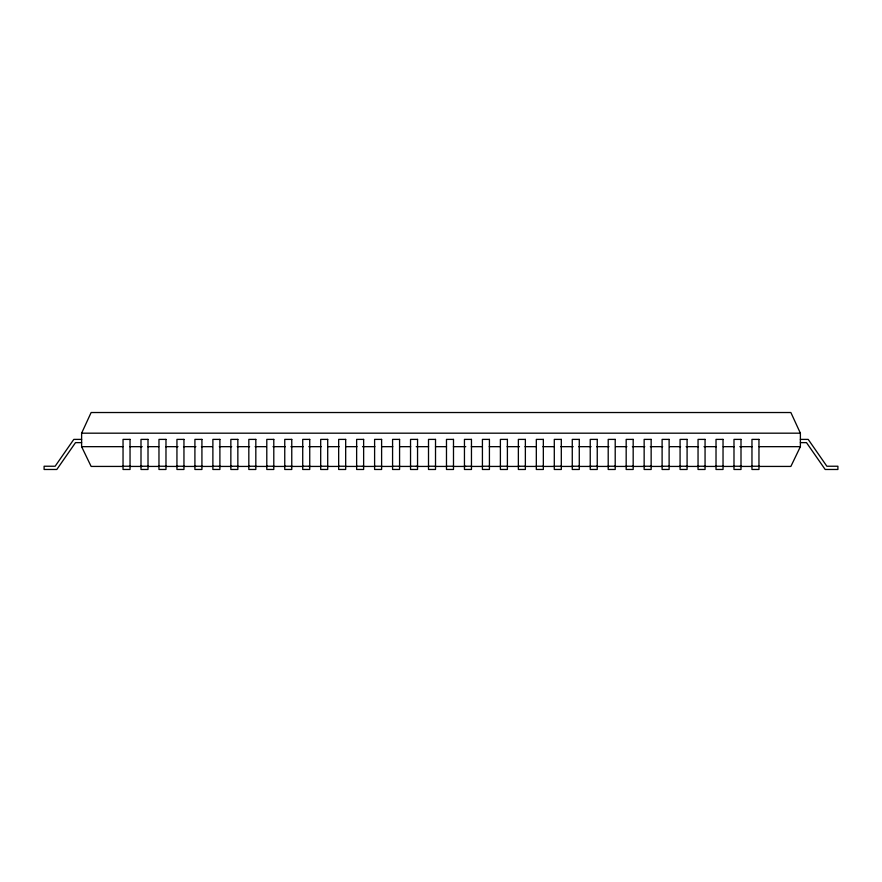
<?xml version="1.0" encoding="UTF-8"?>
<svg xmlns="http://www.w3.org/2000/svg" width="882" height="882" viewBox="0 0 882 882"><rect width="100%" height="100%" fill="white"/><g stroke="black" fill="none" stroke-linecap="round" stroke-linejoin="round"><path stroke-width="1.32" d="M122.819 466.435L91.133 466.435L81.618 446.667L81.618 433.183L91.133 412.522L790.867 412.522L800.382 433.183L800.382 446.667L790.867 466.435L759.182 466.435M81.618 433.183L800.382 433.183M81.618 439.39L73.812 439.39L55.136 466.236L44.1 466.236L44.1 469.478L56.823 469.478L75.51 442.632L81.618 442.632M800.382 439.39L808.188 439.39L826.864 466.236L837.9 466.236L837.9 469.478L825.177 469.478L806.49 442.632L800.382 442.632M81.618 446.667L122.929 446.667M129.808 446.667L142.2 446.667M147.713 446.667L158.727 446.667M165.607 446.667L177.999 446.667M183.511 446.667L195.903 446.667M201.416 446.667L212.43 446.667M219.309 446.667L231.701 446.667M237.214 446.667L249.606 446.667M255.107 446.667L266.132 446.667M273.012 446.667L285.404 446.667M290.917 446.667L303.309 446.667M308.81 446.667L321.202 446.667M328.093 446.667L339.107 446.667M345.987 446.667L357.012 446.667M362.513 446.667L374.905 446.667M381.796 446.667L392.81 446.667M399.689 446.667L410.703 446.667M416.216 446.667L428.608 446.667M435.488 446.667L446.512 446.667M453.392 446.667L465.784 446.667M471.297 446.667L482.311 446.667M489.19 446.667L500.204 446.667M507.095 446.667L519.487 446.667M524.988 446.667L536.013 446.667M542.893 446.667L553.907 446.667M560.798 446.667L573.19 446.667M578.691 446.667L591.083 446.667M596.596 446.667L608.988 446.667M615.868 446.667L626.893 446.667M632.394 446.667L644.786 446.667M650.299 446.667L662.691 446.667M669.57 446.667L680.584 446.667M686.097 446.667L698.489 446.667M704.001 446.667L716.393 446.667M723.273 446.667L734.287 446.667M739.8 446.667L752.192 446.667M759.071 446.667L800.382 446.667M123.039 466.236L130.04 466.236M140.999 466.236L148.011 466.236M158.969 466.236L165.981 466.236M176.94 466.236L183.952 466.236M194.911 466.236L201.923 466.236M212.882 466.236L219.894 466.236M230.852 466.236L237.853 466.236M248.823 466.236L255.824 466.236M266.794 466.236L273.795 466.236M284.754 466.236L291.766 466.236M302.724 466.236L309.736 466.236M320.695 466.236L327.707 466.236M338.666 466.236L345.678 466.236M356.637 466.236L363.638 466.236M374.607 466.236L381.608 466.236M392.578 466.236L399.579 466.236M410.538 466.236L417.55 466.236M428.509 466.236L435.521 466.236M446.479 466.236L453.491 466.236M464.45 466.236L471.462 466.236M482.421 466.236L489.422 466.236M500.392 466.236L507.393 466.236M518.362 466.236L525.363 466.236M536.322 466.236L543.334 466.236M554.293 466.236L561.305 466.236M572.264 466.236L579.276 466.236M590.234 466.236L597.246 466.236M608.205 466.236L615.206 466.236M626.176 466.236L633.177 466.236M644.147 466.236L651.148 466.236M662.106 466.236L669.118 466.236M680.077 466.236L687.089 466.236M698.048 466.236L705.06 466.236M716.019 466.236L723.031 466.236M733.989 466.236L741.001 466.236M751.96 466.236L758.961 466.236M129.709 466.435L142.101 466.435M147.614 466.435L158.628 466.435M165.518 466.435L177.91 466.435M183.423 466.435L195.815 466.435M201.328 466.435L212.353 466.435M219.232 466.435L231.635 466.435M237.148 466.435L249.54 466.435M255.052 466.435L267.444 466.435M272.957 466.435L285.349 466.435M290.862 466.435L303.254 466.435M308.766 466.435L321.169 466.435M328.049 466.435L339.074 466.435M345.953 466.435L356.978 466.435M362.491 466.435L374.883 466.435M381.774 466.435L392.788 466.435M399.678 466.435L410.692 466.435M416.205 466.435L428.608 466.435M435.488 466.435L446.512 466.435M453.392 466.435L465.795 466.435M471.308 466.435L482.322 466.435M489.212 466.435L500.226 466.435M507.117 466.435L519.509 466.435M525.022 466.435L536.047 466.435M542.926 466.435L553.951 466.435M560.831 466.435L573.234 466.435M578.746 466.435L591.138 466.435M596.651 466.435L609.043 466.435M614.556 466.435L626.948 466.435M632.46 466.435L644.852 466.435M650.365 466.435L662.768 466.435M669.647 466.435L680.672 466.435M686.185 466.435L698.577 466.435M704.09 466.435L716.482 466.435M723.372 466.435L734.386 466.435M739.899 466.435L752.291 466.435M130.04 439.39L123.039 439.39L123.039 469.478L130.04 469.478L130.04 439.39M148.011 439.39L140.999 439.39L140.999 469.478L148.011 469.478L148.011 439.39M165.981 439.39L158.969 439.39L158.969 469.478L165.981 469.478L165.981 439.39M183.952 439.39L176.94 439.39L176.94 469.478L183.952 469.478L183.952 439.39M201.923 439.39L194.911 439.39L194.911 469.478L201.923 469.478L201.923 439.39M219.894 439.39L212.882 439.39L212.882 469.478L219.894 469.478L219.894 439.39M237.853 439.39L230.852 439.39L230.852 469.478L237.853 469.478L237.853 439.39M255.824 439.39L248.823 439.39L248.823 469.478L255.824 469.478L255.824 439.39M273.795 439.39L266.794 439.39L266.794 469.478L273.795 469.478L273.795 439.39M291.766 439.39L284.754 439.39L284.754 469.478L291.766 469.478L291.766 439.39M309.736 439.39L302.724 439.39L302.724 469.478L309.736 469.478L309.736 439.39M327.707 439.39L320.695 439.39L320.695 469.478L327.707 469.478L327.707 439.39M345.678 439.39L338.666 439.39L338.666 469.478L345.678 469.478L345.678 439.39M363.638 439.39L356.637 439.39L356.637 469.478L363.638 469.478L363.638 439.39M381.608 439.39L374.607 439.39L374.607 469.478L381.608 469.478L381.608 439.39M399.579 439.39L392.578 439.39L392.578 469.478L399.579 469.478L399.579 439.39M417.55 439.39L410.538 439.39L410.538 469.478L417.55 469.478L417.55 439.39M435.521 439.39L428.509 439.39L428.509 469.478L435.521 469.478L435.521 439.39M453.491 439.39L446.479 439.39L446.479 469.478L453.491 469.478L453.491 439.39M471.462 439.39L464.45 439.39L464.45 469.478L471.462 469.478L471.462 439.39M489.422 439.39L482.421 439.39L482.421 469.478L489.422 469.478L489.422 439.39M507.393 439.39L500.392 439.39L500.392 469.478L507.393 469.478L507.393 439.39M525.363 439.39L518.362 439.39L518.362 469.478L525.363 469.478L525.363 439.39M543.334 439.39L536.322 439.39L536.322 469.478L543.334 469.478L543.334 439.39M561.305 439.39L554.293 439.39L554.293 469.478L561.305 469.478L561.305 439.39M579.276 439.39L572.264 439.39L572.264 469.478L579.276 469.478L579.276 439.39M597.246 439.39L590.234 439.39L590.234 469.478L597.246 469.478L597.246 439.39M615.206 439.39L608.205 439.39L608.205 469.478L615.206 469.478L615.206 439.39M633.177 439.39L626.176 439.39L626.176 469.478L633.177 469.478L633.177 439.39M651.148 439.39L644.147 439.39L644.147 469.478L651.148 469.478L651.148 439.39M669.118 439.39L662.106 439.39L662.106 469.478L669.118 469.478L669.118 439.39M687.089 439.39L680.077 439.39L680.077 469.478L687.089 469.478L687.089 439.39M705.06 439.39L698.048 439.39L698.048 469.478L705.06 469.478L705.06 439.39M723.031 439.39L716.019 439.39L716.019 469.478L723.031 469.478L723.031 439.39M741.001 439.39L733.989 439.39L733.989 469.478L741.001 469.478L741.001 439.39M758.961 439.39L751.96 439.39L751.96 469.478L758.961 469.478L758.961 439.39"/></g></svg>
